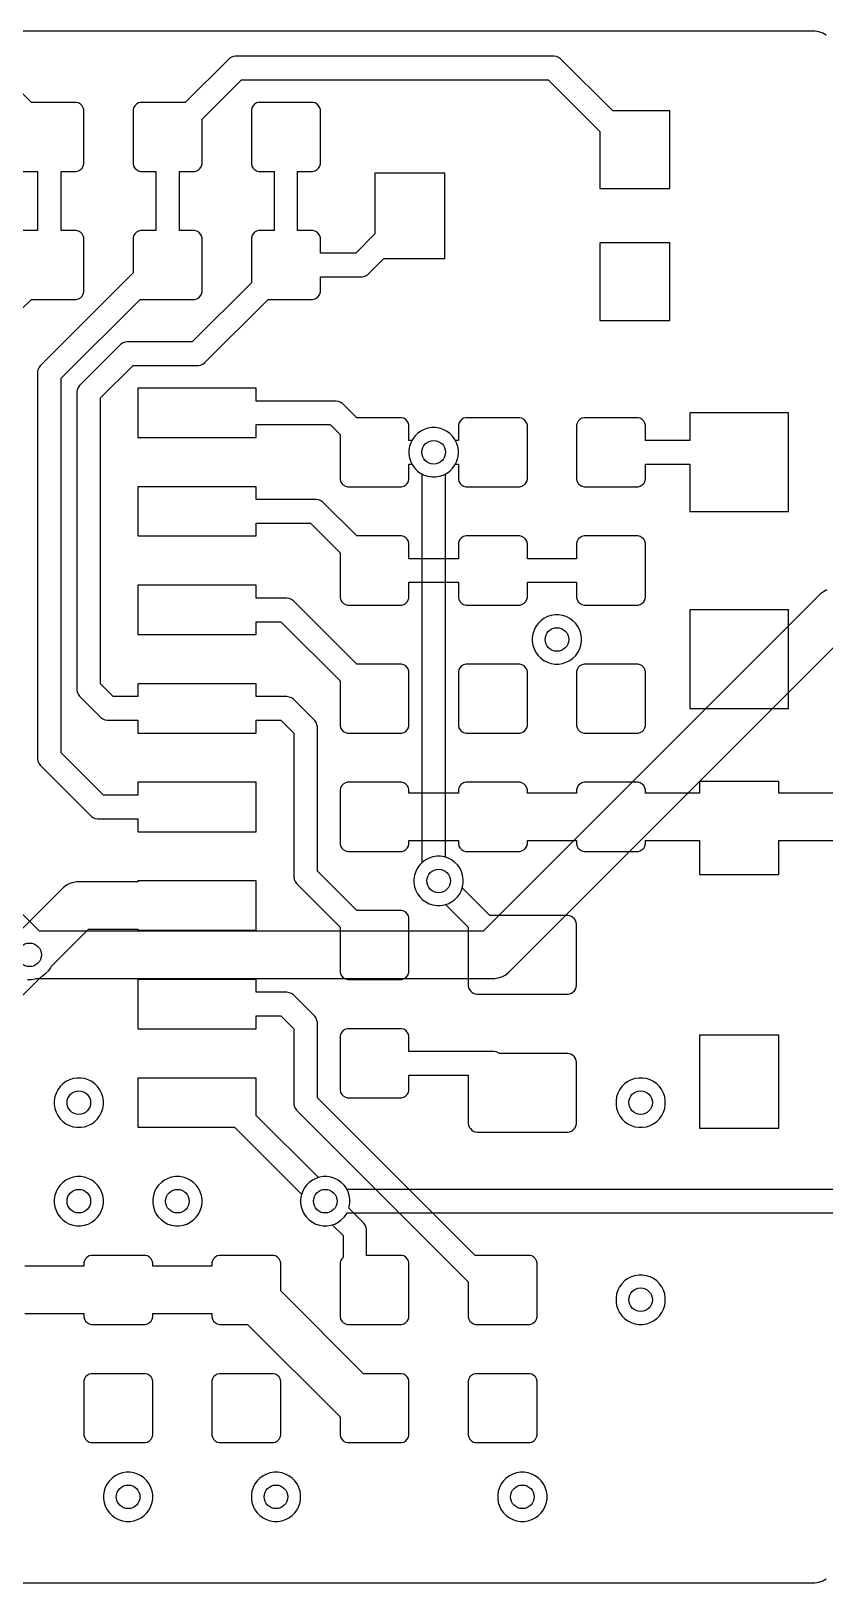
# Model space of a CAD drawing. Header units: millimetres. Extents: x -67 to 27, y -115 to 12.
# Drawn here: x -2.77 to 7.45, y -10 to 10 of the extents above; entities that cross this region are included whole.
import ezdxf

# ---------------------------------------------------------------- set-up
doc = ezdxf.new("R2010")
doc.units = ezdxf.units.MM

msp = doc.modelspace()

# ---------------------------------------------------------------- linework, layer by layer
at = {"layer": '16_copper'}
for points in [[(2.551, -1.262), (2.598, -1.247), (2.643, -1.224), (2.683, -1.195), (2.719, -1.159), (2.748, -1.119), (2.771, -1.074), (2.786, -1.027), (2.794, -0.977), (2.794, -0.928), (2.786, -0.878), (2.771, -0.831), (2.748, -0.786), (2.719, -0.746), (2.683, -0.71), (2.643, -0.681), (2.598, -0.658), (2.565, -0.648), (2.565, 4.293), (2.579, 4.3), (2.62, 4.33), (2.655, 4.365), (2.685, 4.406), (2.707, 4.45), (2.723, 4.498), (2.731, 4.547), (2.731, 4.597), (2.723, 4.646), (2.707, 4.694), (2.685, 4.738), (2.655, 4.779), (2.62, 4.814), (2.579, 4.844), (2.535, 4.866), (2.487, 4.882), (2.438, 4.889), (2.388, 4.889), (2.339, 4.882), (2.291, 4.866), (2.247, 4.844), (2.206, 4.814), (2.171, 4.779), (2.141, 4.738), (2.119, 4.694), (2.103, 4.646), (2.095, 4.597), (2.095, 4.547), (2.103, 4.498), (2.119, 4.45), (2.141, 4.406), (2.171, 4.365), (2.206, 4.33), (2.247, 4.3), (2.261, 4.293), (2.261, -0.719), (2.234, -0.746), (2.205, -0.786), (2.182, -0.831), (2.167, -0.878), (2.159, -0.928), (2.159, -0.977), (2.167, -1.027), (2.182, -1.074), (2.205, -1.119), (2.234, -1.159), (2.27, -1.195), (2.31, -1.224), (2.355, -1.247), (2.402, -1.262), (2.452, -1.27), (2.501, -1.27)], [(4.075, 1.849), (4.122, 1.865), (4.167, 1.887), (4.207, 1.917), (4.243, 1.952), (4.272, 1.993), (4.295, 2.037), (4.31, 2.085), (4.318, 2.134), (4.318, 2.184), (4.31, 2.233), (4.295, 2.281), (4.272, 2.325), (4.243, 2.366), (4.207, 2.401), (4.167, 2.431), (4.122, 2.453), (4.075, 2.469), (4.025, 2.477), (3.976, 2.477), (3.926, 2.469), (3.879, 2.453), (3.834, 2.431), (3.794, 2.401), (3.758, 2.366), (3.729, 2.325), (3.706, 2.281), (3.691, 2.233), (3.683, 2.184), (3.683, 2.134), (3.691, 2.085), (3.706, 2.037), (3.729, 1.993), (3.758, 1.952), (3.794, 1.917), (3.834, 1.887), (3.879, 1.865), (3.926, 1.849), (3.976, 1.842), (4.025, 1.842)], [(-2.085, -4.12), (-2.037, -4.104), (-1.993, -4.082), (-1.952, -4.052), (-1.917, -4.017), (-1.887, -3.976), (-1.865, -3.932), (-1.849, -3.884), (-1.842, -3.835), (-1.842, -3.785), (-1.849, -3.736), (-1.865, -3.688), (-1.887, -3.644), (-1.917, -3.603), (-1.952, -3.568), (-1.993, -3.538), (-2.037, -3.516), (-2.085, -3.5), (-2.134, -3.493), (-2.184, -3.493), (-2.233, -3.5), (-2.281, -3.516), (-2.325, -3.538), (-2.366, -3.568), (-2.401, -3.603), (-2.431, -3.644), (-2.453, -3.688), (-2.469, -3.736), (-2.477, -3.785), (-2.477, -3.835), (-2.469, -3.884), (-2.453, -3.932), (-2.431, -3.976), (-2.401, -4.017), (-2.366, -4.052), (-2.325, -4.082), (-2.281, -4.104), (-2.233, -4.12), (-2.184, -4.128), (-2.134, -4.128)], [(5.154, -4.12), (5.202, -4.104), (5.246, -4.082), (5.287, -4.052), (5.322, -4.017), (5.352, -3.976), (5.374, -3.932), (5.39, -3.884), (5.397, -3.835), (5.397, -3.785), (5.39, -3.736), (5.374, -3.688), (5.352, -3.644), (5.322, -3.603), (5.287, -3.568), (5.246, -3.538), (5.202, -3.516), (5.154, -3.5), (5.105, -3.493), (5.055, -3.493), (5.006, -3.5), (4.958, -3.516), (4.914, -3.538), (4.873, -3.568), (4.838, -3.603), (4.808, -3.644), (4.786, -3.688), (4.77, -3.736), (4.763, -3.785), (4.763, -3.835), (4.77, -3.884), (4.786, -3.932), (4.808, -3.976), (4.838, -4.017), (4.873, -4.052), (4.914, -4.082), (4.958, -4.104), (5.006, -4.12), (5.055, -4.128), (5.105, -4.128)], [(-2.085, -5.39), (-2.037, -5.374), (-1.993, -5.352), (-1.952, -5.322), (-1.917, -5.287), (-1.887, -5.246), (-1.865, -5.202), (-1.849, -5.154), (-1.842, -5.105), (-1.842, -5.055), (-1.849, -5.006), (-1.865, -4.958), (-1.887, -4.914), (-1.917, -4.873), (-1.952, -4.838), (-1.993, -4.808), (-2.037, -4.786), (-2.085, -4.77), (-2.134, -4.763), (-2.184, -4.763), (-2.233, -4.77), (-2.281, -4.786), (-2.325, -4.808), (-2.366, -4.838), (-2.401, -4.873), (-2.431, -4.914), (-2.453, -4.958), (-2.469, -5.006), (-2.477, -5.055), (-2.477, -5.105), (-2.469, -5.154), (-2.453, -5.202), (-2.431, -5.246), (-2.401, -5.287), (-2.366, -5.322), (-2.325, -5.352), (-2.281, -5.374), (-2.233, -5.39), (-2.184, -5.397), (-2.134, -5.397)], [(-0.815, -5.39), (-0.767, -5.374), (-0.723, -5.352), (-0.682, -5.322), (-0.647, -5.287), (-0.617, -5.246), (-0.595, -5.202), (-0.579, -5.154), (-0.572, -5.105), (-0.572, -5.055), (-0.579, -5.006), (-0.595, -4.958), (-0.617, -4.914), (-0.647, -4.873), (-0.682, -4.838), (-0.723, -4.808), (-0.767, -4.786), (-0.815, -4.77), (-0.864, -4.763), (-0.914, -4.763), (-0.963, -4.77), (-1.011, -4.786), (-1.055, -4.808), (-1.096, -4.838), (-1.131, -4.873), (-1.161, -4.914), (-1.183, -4.958), (-1.199, -5.006), (-1.207, -5.055), (-1.207, -5.105), (-1.199, -5.154), (-1.183, -5.202), (-1.161, -5.246), (-1.131, -5.287), (-1.096, -5.322), (-1.055, -5.352), (-1.011, -5.374), (-0.963, -5.39), (-0.914, -5.397), (-0.864, -5.397)], [(5.154, -6.66), (5.202, -6.644), (5.246, -6.622), (5.287, -6.592), (5.322, -6.557), (5.352, -6.516), (5.374, -6.472), (5.39, -6.424), (5.397, -6.375), (5.397, -6.325), (5.39, -6.276), (5.374, -6.228), (5.352, -6.184), (5.322, -6.143), (5.287, -6.108), (5.246, -6.078), (5.202, -6.056), (5.154, -6.04), (5.105, -6.033), (5.055, -6.033), (5.006, -6.04), (4.958, -6.056), (4.914, -6.078), (4.873, -6.108), (4.838, -6.143), (4.808, -6.184), (4.786, -6.228), (4.77, -6.276), (4.763, -6.325), (4.763, -6.375), (4.77, -6.424), (4.786, -6.472), (4.808, -6.516), (4.838, -6.557), (4.873, -6.592), (4.914, -6.622), (4.958, -6.644), (5.006, -6.66), (5.055, -6.668), (5.105, -6.668)], [(-1.45, -9.2), (-1.402, -9.184), (-1.358, -9.162), (-1.317, -9.132), (-1.282, -9.097), (-1.252, -9.056), (-1.23, -9.012), (-1.214, -8.964), (-1.207, -8.915), (-1.207, -8.865), (-1.214, -8.816), (-1.23, -8.768), (-1.252, -8.724), (-1.282, -8.683), (-1.317, -8.648), (-1.358, -8.618), (-1.402, -8.596), (-1.45, -8.58), (-1.499, -8.572), (-1.549, -8.572), (-1.598, -8.58), (-1.646, -8.596), (-1.69, -8.618), (-1.731, -8.648), (-1.766, -8.683), (-1.796, -8.724), (-1.818, -8.768), (-1.834, -8.816), (-1.842, -8.865), (-1.842, -8.915), (-1.834, -8.964), (-1.818, -9.012), (-1.796, -9.056), (-1.766, -9.097), (-1.731, -9.132), (-1.69, -9.162), (-1.646, -9.184), (-1.598, -9.2), (-1.549, -9.207), (-1.499, -9.207)], [(0.455, -9.2), (0.503, -9.184), (0.547, -9.162), (0.588, -9.132), (0.623, -9.097), (0.653, -9.056), (0.675, -9.012), (0.691, -8.964), (0.699, -8.915), (0.699, -8.865), (0.691, -8.816), (0.675, -8.768), (0.653, -8.724), (0.623, -8.683), (0.588, -8.648), (0.547, -8.618), (0.503, -8.596), (0.455, -8.58), (0.406, -8.572), (0.356, -8.572), (0.307, -8.58), (0.259, -8.596), (0.215, -8.618), (0.174, -8.648), (0.139, -8.683), (0.109, -8.724), (0.087, -8.768), (0.071, -8.816), (0.064, -8.865), (0.064, -8.915), (0.071, -8.964), (0.087, -9.012), (0.109, -9.056), (0.139, -9.097), (0.174, -9.132), (0.215, -9.162), (0.259, -9.184), (0.307, -9.2), (0.356, -9.207), (0.406, -9.207)], [(3.63, -9.2), (3.678, -9.184), (3.722, -9.162), (3.763, -9.132), (3.798, -9.097), (3.828, -9.056), (3.85, -9.012), (3.866, -8.964), (3.874, -8.915), (3.874, -8.865), (3.866, -8.816), (3.85, -8.768), (3.828, -8.724), (3.798, -8.683), (3.763, -8.648), (3.722, -8.618), (3.678, -8.596), (3.63, -8.58), (3.581, -8.572), (3.531, -8.572), (3.482, -8.58), (3.434, -8.596), (3.39, -8.618), (3.349, -8.648), (3.314, -8.683), (3.284, -8.724), (3.262, -8.768), (3.246, -8.816), (3.239, -8.865), (3.239, -8.915), (3.246, -8.964), (3.262, -9.012), (3.284, -9.056), (3.314, -9.097), (3.349, -9.132), (3.39, -9.162), (3.434, -9.184), (3.482, -9.2), (3.531, -9.207), (3.581, -9.207)]]:
    msp.add_lwpolyline(points, close=True, dxfattribs=at)
for points in [[(7.477, 2.797), (7.435, 2.775), (7.396, 2.747), (3.049, -1.6), (-2.668, -1.6), (-6.913, 2.645)], [(-2.819, -2.223), (-2.769, -2.223), (-2.72, -2.215), (-2.705, -2.21), (3.199, -2.21), (3.246, -2.202), (3.292, -2.187), (3.335, -2.166), (3.374, -2.137), (7.721, 2.21)], [(11.266, -4.928), (1.295, -4.928), (1.288, -4.914), (1.258, -4.873), (1.223, -4.838), (1.182, -4.808), (1.138, -4.786), (1.09, -4.77), (1.041, -4.763), (0.991, -4.763), (0.942, -4.77), (0.894, -4.786), (0.85, -4.808), (0.809, -4.838), (0.774, -4.873), (0.744, -4.914), (0.722, -4.958), (0.706, -5.006), (0.699, -5.055), (0.699, -5.105), (0.706, -5.154), (0.722, -5.202), (0.744, -5.246), (0.774, -5.287), (0.809, -5.322), (0.85, -5.352), (0.894, -5.374), (0.942, -5.39), (0.991, -5.397), (1.041, -5.397), (1.09, -5.39), (1.138, -5.374), (1.182, -5.352), (1.223, -5.322), (1.258, -5.287), (1.288, -5.246), (1.295, -5.232), (11.188, -5.232)]]:
    msp.add_lwpolyline(points, dxfattribs=at)
at = {"layer": '1_copper'}
for points in [[(-2.896, 6.414), (-2.769, 6.541), (-2.192, 6.541), (-2.164, 6.548), (-2.138, 6.563), (-2.118, 6.583), (-2.103, 6.609), (-2.095, 6.637), (-2.095, 7.333), (-2.103, 7.361), (-2.118, 7.387), (-2.138, 7.407), (-2.164, 7.422), (-2.192, 7.429), (-2.388, 7.429), (-2.388, 8.191), (-2.192, 8.191), (-2.164, 8.199), (-2.138, 8.214), (-2.118, 8.234), (-2.103, 8.26), (-2.095, 8.288), (-2.095, 8.984), (-2.103, 9.012), (-2.118, 9.038), (-2.138, 9.058), (-2.164, 9.073), (-2.192, 9.081), (-2.769, 9.081), (-3.332, 9.643)], [(-2.888, 8.191), (-2.692, 8.191), (-2.692, 7.429), (-2.888, 7.429)], [(10.191, 0.178), (6.86, 0.178), (6.86, 0.33), (5.84, 0.33), (5.84, 0.178), (5.144, 0.178), (5.144, 0.221), (5.136, 0.249), (5.121, 0.275), (5.101, 0.295), (5.075, 0.31), (5.047, 0.318), (4.351, 0.318), (4.323, 0.31), (4.297, 0.295), (4.277, 0.275), (4.262, 0.249), (4.255, 0.221), (4.255, 0.178), (3.62, 0.178), (3.62, 0.221), (3.612, 0.249), (3.597, 0.275), (3.577, 0.295), (3.551, 0.31), (3.523, 0.318), (2.827, 0.318), (2.799, 0.31), (2.773, 0.295), (2.753, 0.275), (2.738, 0.249), (2.731, 0.221), (2.731, 0.178), (2.095, 0.178), (2.095, 0.221), (2.088, 0.249), (2.073, 0.275), (2.053, 0.295), (2.027, 0.31), (1.999, 0.318), (1.303, 0.318), (1.275, 0.31), (1.249, 0.295), (1.229, 0.275), (1.214, 0.249), (1.207, 0.221), (1.207, -0.475), (1.214, -0.503), (1.229, -0.529), (1.249, -0.549), (1.275, -0.564), (1.303, -0.572), (1.999, -0.572), (2.027, -0.564), (2.053, -0.549), (2.073, -0.529), (2.088, -0.503), (2.095, -0.475), (2.095, -0.432), (2.731, -0.432), (2.731, -0.475), (2.738, -0.503), (2.753, -0.529), (2.773, -0.549), (2.799, -0.564), (2.827, -0.572), (3.523, -0.572), (3.551, -0.564), (3.577, -0.549), (3.597, -0.529), (3.612, -0.503), (3.62, -0.475), (3.62, -0.432), (4.255, -0.432), (4.255, -0.475), (4.262, -0.503), (4.277, -0.529), (4.297, -0.549), (4.323, -0.564), (4.351, -0.572), (5.047, -0.572), (5.075, -0.564), (5.101, -0.549), (5.121, -0.529), (5.136, -0.503), (5.144, -0.475), (5.144, -0.432), (5.84, -0.432), (5.84, -0.87), (6.86, -0.87), (6.86, -0.432), (10.329, -0.432)], [(-2.997, -2.539), (-2.642, -2.184), (-2.628, -2.177), (-2.587, -2.147), (-2.552, -2.112), (-2.522, -2.071), (-2.515, -2.057), (-2.033, -1.575), (-1.397, -1.575), (-1.397, -1.588), (0.127, -1.588), (0.127, -0.953), (-1.397, -0.953), (-1.397, -0.965), (-2.183, -0.965), (-2.23, -0.973), (-2.276, -0.988), (-2.319, -1.009), (-2.358, -1.038), (-2.946, -1.626)], [(-2.857, -6.528), (-2.095, -6.528), (-2.095, -6.571), (-2.088, -6.599), (-2.073, -6.625), (-2.053, -6.645), (-2.027, -6.66), (-1.999, -6.668), (-1.303, -6.668), (-1.275, -6.66), (-1.249, -6.645), (-1.229, -6.625), (-1.214, -6.599), (-1.207, -6.571), (-1.207, -6.528), (-0.445, -6.528), (-0.445, -6.571), (-0.437, -6.599), (-0.422, -6.625), (-0.402, -6.645), (-0.376, -6.66), (-0.348, -6.668), (0.013, -6.668), (1.207, -7.861), (1.207, -8.095), (1.214, -8.123), (1.229, -8.149), (1.249, -8.169), (1.275, -8.184), (1.303, -8.191), (1.999, -8.191), (2.027, -8.184), (2.053, -8.169), (2.073, -8.149), (2.088, -8.123), (2.095, -8.095), (2.095, -7.399), (2.088, -7.371), (2.073, -7.345), (2.053, -7.325), (2.027, -7.31), (1.999, -7.303), (1.511, -7.303), (0.445, -6.236), (0.445, -5.875), (0.437, -5.847), (0.422, -5.821), (0.402, -5.801), (0.376, -5.786), (0.348, -5.779), (-0.348, -5.779), (-0.376, -5.786), (-0.402, -5.801), (-0.422, -5.821), (-0.437, -5.847), (-0.445, -5.875), (-0.445, -5.918), (-1.207, -5.918), (-1.207, -5.875), (-1.214, -5.847), (-1.229, -5.821), (-1.249, -5.801), (-1.275, -5.786), (-1.303, -5.779), (-1.999, -5.779), (-2.027, -5.786), (-2.053, -5.801), (-2.073, -5.821), (-2.088, -5.847), (-2.095, -5.875), (-2.095, -5.918), (-2.857, -5.918)]]:
    msp.add_lwpolyline(points, dxfattribs=at)
for points in [[(4.023, 9.66), (3.995, 9.672), (3.966, 9.677), (-0.142, 9.677), (-0.171, 9.672), (-0.199, 9.66), (-0.224, 9.643), (-0.787, 9.081), (-1.364, 9.081), (-1.392, 9.073), (-1.418, 9.058), (-1.438, 9.038), (-1.453, 9.012), (-1.461, 8.984), (-1.461, 8.288), (-1.453, 8.26), (-1.438, 8.234), (-1.418, 8.214), (-1.392, 8.199), (-1.364, 8.191), (-1.168, 8.191), (-1.168, 7.429), (-1.364, 7.429), (-1.392, 7.422), (-1.418, 7.407), (-1.438, 7.387), (-1.453, 7.361), (-1.461, 7.333), (-1.461, 6.883), (-2.658, 5.685), (-2.675, 5.66), (-2.687, 5.632), (-2.692, 5.603), (-2.692, 0.62), (-2.687, 0.591), (-2.675, 0.563), (-2.658, 0.538), (-2.002, -0.118), (-1.977, -0.135), (-1.949, -0.147), (-1.92, -0.152), (-1.397, -0.152), (-1.397, -0.318), (0.127, -0.318), (0.127, 0.318), (-1.397, 0.318), (-1.397, 0.152), (-1.842, 0.152), (-2.388, 0.698), (-2.388, 5.525), (-1.37, 6.542), (-1.364, 6.541), (-0.668, 6.541), (-0.64, 6.548), (-0.614, 6.563), (-0.594, 6.583), (-0.579, 6.609), (-0.572, 6.637), (-0.572, 7.333), (-0.579, 7.361), (-0.594, 7.387), (-0.614, 7.407), (-0.64, 7.422), (-0.668, 7.429), (-0.864, 7.429), (-0.864, 8.191), (-0.668, 8.191), (-0.64, 8.199), (-0.614, 8.214), (-0.594, 8.234), (-0.579, 8.26), (-0.572, 8.288), (-0.572, 8.865), (-0.064, 9.373), (3.888, 9.373), (4.556, 8.704), (4.556, 7.97), (5.456, 7.97), (5.456, 8.97), (4.722, 8.97), (4.048, 9.643)], [(0.909, 1.06), (0.897, 1.088), (0.88, 1.113), (0.605, 1.388), (0.58, 1.405), (0.552, 1.417), (0.523, 1.422), (0.127, 1.422), (0.127, 1.588), (-1.397, 1.588), (-1.397, 1.422), (-1.715, 1.422), (-1.88, 1.587), (-1.88, 5.271), (-1.461, 5.69), (-0.62, 5.69), (-0.591, 5.695), (-0.563, 5.707), (-0.538, 5.724), (0.279, 6.541), (0.856, 6.541), (0.884, 6.548), (0.91, 6.563), (0.93, 6.583), (0.945, 6.609), (0.953, 6.637), (0.953, 6.833), (1.486, 6.833), (1.515, 6.838), (1.543, 6.85), (1.568, 6.867), (1.772, 7.07), (2.556, 7.07), (2.556, 8.17), (1.656, 8.17), (1.656, 7.386), (1.408, 7.137), (0.953, 7.137), (0.953, 7.333), (0.945, 7.361), (0.93, 7.387), (0.91, 7.407), (0.884, 7.422), (0.856, 7.429), (0.66, 7.429), (0.66, 8.191), (0.856, 8.191), (0.884, 8.199), (0.91, 8.214), (0.93, 8.234), (0.945, 8.26), (0.953, 8.288), (0.953, 8.984), (0.945, 9.012), (0.93, 9.038), (0.91, 9.058), (0.884, 9.073), (0.856, 9.081), (0.16, 9.081), (0.132, 9.073), (0.106, 9.058), (0.086, 9.038), (0.071, 9.012), (0.064, 8.984), (0.064, 8.288), (0.071, 8.26), (0.086, 8.234), (0.106, 8.214), (0.132, 8.199), (0.16, 8.191), (0.356, 8.191), (0.356, 7.429), (0.16, 7.429), (0.132, 7.422), (0.106, 7.407), (0.086, 7.387), (0.071, 7.361), (0.064, 7.333), (0.064, 6.756), (-0.698, 5.994), (-1.539, 5.994), (-1.568, 5.989), (-1.596, 5.977), (-1.621, 5.96), (-2.15, 5.431), (-2.167, 5.406), (-2.179, 5.378), (-2.184, 5.349), (-2.184, 1.509), (-2.179, 1.48), (-2.167, 1.452), (-2.15, 1.427), (-1.875, 1.152), (-1.85, 1.135), (-1.822, 1.123), (-1.793, 1.118), (-1.397, 1.118), (-1.397, 0.953), (0.127, 0.953), (0.127, 1.118), (0.445, 1.118), (0.61, 0.953), (0.61, -0.904), (0.615, -0.933), (0.627, -0.961), (0.644, -0.986), (1.207, -1.549), (1.207, -2.126), (1.214, -2.154), (1.229, -2.18), (1.249, -2.2), (1.275, -2.215), (1.303, -2.223), (1.999, -2.223), (2.027, -2.215), (2.053, -2.2), (2.073, -2.18), (2.088, -2.154), (2.095, -2.126), (2.095, -1.43), (2.088, -1.402), (2.073, -1.376), (2.053, -1.356), (2.027, -1.341), (1.999, -1.334), (1.422, -1.334), (0.914, -0.826), (0.914, 1.031)], [(5.456, 7.27), (4.556, 7.27), (4.556, 6.27), (5.456, 6.27)], [(1.215, 5.215), (1.187, 5.227), (1.158, 5.232), (0.127, 5.232), (0.127, 5.397), (-1.397, 5.397), (-1.397, 4.763), (0.127, 4.763), (0.127, 4.928), (1.08, 4.928), (1.207, 4.801), (1.207, 4.224), (1.214, 4.196), (1.229, 4.17), (1.249, 4.15), (1.275, 4.135), (1.303, 4.128), (1.999, 4.128), (2.027, 4.135), (2.053, 4.15), (2.073, 4.17), (2.088, 4.196), (2.095, 4.224), (2.095, 4.42), (2.134, 4.42), (2.141, 4.406), (2.171, 4.365), (2.206, 4.33), (2.247, 4.3), (2.291, 4.278), (2.339, 4.262), (2.388, 4.255), (2.438, 4.255), (2.487, 4.262), (2.535, 4.278), (2.579, 4.3), (2.62, 4.33), (2.655, 4.365), (2.685, 4.406), (2.692, 4.42), (2.731, 4.42), (2.731, 4.224), (2.738, 4.196), (2.753, 4.17), (2.773, 4.15), (2.799, 4.135), (2.827, 4.128), (3.523, 4.128), (3.551, 4.135), (3.577, 4.15), (3.597, 4.17), (3.612, 4.196), (3.62, 4.224), (3.62, 4.92), (3.612, 4.948), (3.597, 4.974), (3.577, 4.994), (3.551, 5.009), (3.523, 5.017), (2.827, 5.017), (2.799, 5.009), (2.773, 4.994), (2.753, 4.974), (2.738, 4.948), (2.731, 4.92), (2.731, 4.724), (2.692, 4.724), (2.685, 4.738), (2.655, 4.779), (2.62, 4.814), (2.579, 4.844), (2.535, 4.866), (2.487, 4.882), (2.438, 4.889), (2.388, 4.889), (2.339, 4.882), (2.291, 4.866), (2.247, 4.844), (2.206, 4.814), (2.171, 4.779), (2.141, 4.738), (2.134, 4.724), (2.095, 4.724), (2.095, 4.92), (2.088, 4.948), (2.073, 4.974), (2.053, 4.994), (2.027, 5.009), (1.999, 5.017), (1.422, 5.017), (1.24, 5.198)], [(6.985, 5.08), (5.715, 5.08), (5.715, 4.724), (5.144, 4.724), (5.144, 4.92), (5.136, 4.948), (5.121, 4.974), (5.101, 4.994), (5.075, 5.009), (5.047, 5.017), (4.351, 5.017), (4.323, 5.009), (4.297, 4.994), (4.277, 4.974), (4.262, 4.948), (4.255, 4.92), (4.255, 4.224), (4.262, 4.196), (4.277, 4.17), (4.297, 4.15), (4.323, 4.135), (4.351, 4.128), (5.047, 4.128), (5.075, 4.135), (5.101, 4.15), (5.121, 4.17), (5.136, 4.196), (5.144, 4.224), (5.144, 4.42), (5.715, 4.42), (5.715, 3.81), (6.985, 3.81)], [(0.961, 3.945), (0.933, 3.957), (0.904, 3.962), (0.127, 3.962), (0.127, 4.128), (-1.397, 4.128), (-1.397, 3.493), (0.127, 3.493), (0.127, 3.658), (0.826, 3.658), (1.207, 3.277), (1.207, 2.7), (1.214, 2.672), (1.229, 2.646), (1.249, 2.626), (1.275, 2.611), (1.303, 2.603), (1.999, 2.603), (2.027, 2.611), (2.053, 2.626), (2.073, 2.646), (2.088, 2.672), (2.095, 2.7), (2.095, 2.896), (2.731, 2.896), (2.731, 2.7), (2.738, 2.672), (2.753, 2.646), (2.773, 2.626), (2.799, 2.611), (2.827, 2.603), (3.523, 2.603), (3.551, 2.611), (3.577, 2.626), (3.597, 2.646), (3.612, 2.672), (3.62, 2.7), (3.62, 2.896), (4.255, 2.896), (4.255, 2.7), (4.262, 2.672), (4.277, 2.646), (4.297, 2.626), (4.323, 2.611), (4.351, 2.603), (5.047, 2.603), (5.075, 2.611), (5.101, 2.626), (5.121, 2.646), (5.136, 2.672), (5.144, 2.7), (5.144, 3.396), (5.136, 3.424), (5.121, 3.45), (5.101, 3.47), (5.075, 3.485), (5.047, 3.493), (4.351, 3.493), (4.323, 3.485), (4.297, 3.47), (4.277, 3.45), (4.262, 3.424), (4.255, 3.396), (4.255, 3.2), (3.62, 3.2), (3.62, 3.396), (3.612, 3.424), (3.597, 3.45), (3.577, 3.47), (3.551, 3.485), (3.523, 3.493), (2.827, 3.493), (2.799, 3.485), (2.773, 3.47), (2.753, 3.45), (2.738, 3.424), (2.731, 3.396), (2.731, 3.2), (2.095, 3.2), (2.095, 3.396), (2.088, 3.424), (2.073, 3.45), (2.053, 3.47), (2.027, 3.485), (1.999, 3.493), (1.422, 3.493), (0.986, 3.928)], [(0.58, 2.675), (0.552, 2.687), (0.523, 2.692), (0.127, 2.692), (0.127, 2.857), (-1.397, 2.857), (-1.397, 2.223), (0.127, 2.223), (0.127, 2.388), (0.445, 2.388), (1.207, 1.626), (1.207, 1.049), (1.214, 1.021), (1.229, 0.995), (1.249, 0.975), (1.275, 0.96), (1.303, 0.953), (1.999, 0.953), (2.027, 0.96), (2.053, 0.975), (2.073, 0.995), (2.088, 1.021), (2.095, 1.049), (2.095, 1.745), (2.088, 1.773), (2.073, 1.799), (2.053, 1.819), (2.027, 1.834), (1.999, 1.842), (1.422, 1.842), (0.605, 2.658)], [(4.075, 1.849), (4.122, 1.865), (4.167, 1.887), (4.207, 1.917), (4.243, 1.952), (4.272, 1.993), (4.295, 2.037), (4.31, 2.085), (4.318, 2.134), (4.318, 2.184), (4.31, 2.233), (4.295, 2.281), (4.272, 2.325), (4.243, 2.366), (4.207, 2.401), (4.167, 2.431), (4.122, 2.453), (4.075, 2.469), (4.025, 2.477), (3.976, 2.477), (3.926, 2.469), (3.879, 2.453), (3.834, 2.431), (3.794, 2.401), (3.758, 2.366), (3.729, 2.325), (3.706, 2.281), (3.691, 2.233), (3.683, 2.184), (3.683, 2.134), (3.691, 2.085), (3.706, 2.037), (3.729, 1.993), (3.758, 1.952), (3.794, 1.917), (3.834, 1.887), (3.879, 1.865), (3.926, 1.849), (3.976, 1.842), (4.025, 1.842)], [(6.985, 2.54), (5.715, 2.54), (5.715, 1.27), (6.985, 1.27)], [(3.551, 0.96), (3.577, 0.975), (3.597, 0.995), (3.612, 1.021), (3.62, 1.049), (3.62, 1.745), (3.612, 1.773), (3.597, 1.799), (3.577, 1.819), (3.551, 1.834), (3.523, 1.842), (2.827, 1.842), (2.799, 1.834), (2.773, 1.819), (2.753, 1.799), (2.738, 1.773), (2.731, 1.745), (2.731, 1.049), (2.738, 1.021), (2.753, 0.995), (2.773, 0.975), (2.799, 0.96), (2.827, 0.953), (3.523, 0.953)], [(5.075, 0.96), (5.101, 0.975), (5.121, 0.995), (5.136, 1.021), (5.144, 1.049), (5.144, 1.745), (5.136, 1.773), (5.121, 1.799), (5.101, 1.819), (5.075, 1.834), (5.047, 1.842), (4.351, 1.842), (4.323, 1.834), (4.297, 1.819), (4.277, 1.799), (4.262, 1.773), (4.255, 1.745), (4.255, 1.049), (4.262, 1.021), (4.277, 0.995), (4.297, 0.975), (4.323, 0.96), (4.351, 0.953), (5.047, 0.953)], [(4.165, -2.408), (4.188, -2.399), (4.208, -2.385), (4.226, -2.367), (4.24, -2.346), (4.25, -2.323), (4.255, -2.299), (4.255, -1.511), (4.25, -1.487), (4.24, -1.464), (4.226, -1.443), (4.208, -1.425), (4.188, -1.411), (4.165, -1.402), (4.14, -1.397), (3.137, -1.397), (2.781, -1.042), (2.786, -1.027), (2.794, -0.977), (2.794, -0.928), (2.786, -0.878), (2.771, -0.831), (2.748, -0.786), (2.719, -0.746), (2.683, -0.71), (2.643, -0.681), (2.598, -0.658), (2.551, -0.643), (2.501, -0.635), (2.452, -0.635), (2.402, -0.643), (2.355, -0.658), (2.31, -0.681), (2.27, -0.71), (2.234, -0.746), (2.205, -0.786), (2.182, -0.831), (2.167, -0.878), (2.159, -0.928), (2.159, -0.977), (2.167, -1.027), (2.182, -1.074), (2.205, -1.119), (2.234, -1.159), (2.27, -1.195), (2.31, -1.224), (2.355, -1.247), (2.402, -1.262), (2.452, -1.27), (2.501, -1.27), (2.551, -1.262), (2.566, -1.257), (2.857, -1.549), (2.857, -2.299), (2.862, -2.323), (2.872, -2.346), (2.886, -2.367), (2.904, -2.385), (2.924, -2.399), (2.947, -2.408), (2.972, -2.413), (4.14, -2.413)], [(0.909, -2.75), (0.897, -2.722), (0.88, -2.697), (0.605, -2.422), (0.58, -2.405), (0.552, -2.393), (0.523, -2.388), (0.127, -2.388), (0.127, -2.223), (-1.397, -2.223), (-1.397, -2.857), (0.127, -2.857), (0.127, -2.692), (0.445, -2.692), (0.61, -2.857), (0.61, -3.825), (0.615, -3.854), (0.627, -3.882), (0.644, -3.907), (2.857, -6.121), (2.857, -6.571), (2.865, -6.599), (2.88, -6.625), (2.9, -6.645), (2.926, -6.66), (2.954, -6.668), (3.65, -6.668), (3.678, -6.66), (3.704, -6.645), (3.724, -6.625), (3.739, -6.599), (3.747, -6.571), (3.747, -5.875), (3.739, -5.847), (3.724, -5.821), (3.704, -5.801), (3.678, -5.786), (3.65, -5.779), (2.954, -5.779), (2.948, -5.78), (0.914, -3.747), (0.914, -2.779)], [(2.095, -2.954), (2.088, -2.926), (2.073, -2.9), (2.053, -2.88), (2.027, -2.865), (1.999, -2.857), (1.303, -2.857), (1.275, -2.865), (1.249, -2.88), (1.229, -2.9), (1.214, -2.926), (1.207, -2.954), (1.207, -3.65), (1.214, -3.678), (1.229, -3.704), (1.249, -3.724), (1.275, -3.739), (1.303, -3.747), (1.999, -3.747), (2.027, -3.739), (2.053, -3.724), (2.073, -3.704), (2.088, -3.678), (2.095, -3.65), (2.095, -3.454), (2.857, -3.454), (2.857, -4.077), (2.862, -4.101), (2.872, -4.124), (2.886, -4.145), (2.904, -4.163), (2.924, -4.177), (2.947, -4.186), (2.972, -4.191), (4.14, -4.191), (4.165, -4.186), (4.188, -4.177), (4.208, -4.163), (4.226, -4.145), (4.24, -4.124), (4.25, -4.101), (4.255, -4.077), (4.255, -3.289), (4.25, -3.265), (4.24, -3.242), (4.226, -3.221), (4.208, -3.203), (4.188, -3.189), (4.165, -3.18), (4.14, -3.175), (3.259, -3.175), (3.247, -3.167), (3.219, -3.155), (3.19, -3.15), (2.095, -3.15)], [(6.86, -2.94), (5.84, -2.94), (5.84, -4.14), (6.86, -4.14)], [(-2.085, -4.12), (-2.037, -4.104), (-1.993, -4.082), (-1.952, -4.052), (-1.917, -4.017), (-1.887, -3.976), (-1.865, -3.932), (-1.849, -3.884), (-1.842, -3.835), (-1.842, -3.785), (-1.849, -3.736), (-1.865, -3.688), (-1.887, -3.644), (-1.917, -3.603), (-1.952, -3.568), (-1.993, -3.538), (-2.037, -3.516), (-2.085, -3.5), (-2.134, -3.493), (-2.184, -3.493), (-2.233, -3.5), (-2.281, -3.516), (-2.325, -3.538), (-2.366, -3.568), (-2.401, -3.603), (-2.431, -3.644), (-2.453, -3.688), (-2.469, -3.736), (-2.477, -3.785), (-2.477, -3.835), (-2.469, -3.884), (-2.453, -3.932), (-2.431, -3.976), (-2.401, -4.017), (-2.366, -4.052), (-2.325, -4.082), (-2.281, -4.104), (-2.233, -4.12), (-2.184, -4.128), (-2.134, -4.128)], [(1.544, -5.417), (1.532, -5.389), (1.515, -5.364), (1.321, -5.169), (1.326, -5.154), (1.334, -5.105), (1.334, -5.055), (1.326, -5.006), (1.31, -4.958), (1.288, -4.914), (1.258, -4.873), (1.223, -4.838), (1.182, -4.808), (1.138, -4.786), (1.09, -4.77), (1.041, -4.763), (0.991, -4.763), (0.942, -4.77), (0.927, -4.775), (0.127, -3.975), (0.127, -3.493), (-1.397, -3.493), (-1.397, -4.128), (-0.152, -4.128), (0.711, -4.991), (0.706, -5.006), (0.699, -5.055), (0.699, -5.105), (0.706, -5.154), (0.722, -5.202), (0.744, -5.246), (0.774, -5.287), (0.809, -5.322), (0.85, -5.352), (0.894, -5.374), (0.942, -5.39), (0.991, -5.397), (1.041, -5.397), (1.09, -5.39), (1.105, -5.385), (1.245, -5.524), (1.245, -5.805), (1.229, -5.821), (1.214, -5.847), (1.207, -5.875), (1.207, -6.571), (1.214, -6.599), (1.229, -6.625), (1.249, -6.645), (1.275, -6.66), (1.303, -6.668), (1.999, -6.668), (2.027, -6.66), (2.053, -6.645), (2.073, -6.625), (2.088, -6.599), (2.095, -6.571), (2.095, -5.875), (2.088, -5.847), (2.073, -5.821), (2.053, -5.801), (2.027, -5.786), (1.999, -5.779), (1.549, -5.779), (1.549, -5.446)], [(5.154, -4.12), (5.202, -4.104), (5.246, -4.082), (5.287, -4.052), (5.322, -4.017), (5.352, -3.976), (5.374, -3.932), (5.39, -3.884), (5.397, -3.835), (5.397, -3.785), (5.39, -3.736), (5.374, -3.688), (5.352, -3.644), (5.322, -3.603), (5.287, -3.568), (5.246, -3.538), (5.202, -3.516), (5.154, -3.5), (5.105, -3.493), (5.055, -3.493), (5.006, -3.5), (4.958, -3.516), (4.914, -3.538), (4.873, -3.568), (4.838, -3.603), (4.808, -3.644), (4.786, -3.688), (4.77, -3.736), (4.763, -3.785), (4.763, -3.835), (4.77, -3.884), (4.786, -3.932), (4.808, -3.976), (4.838, -4.017), (4.873, -4.052), (4.914, -4.082), (4.958, -4.104), (5.006, -4.12), (5.055, -4.128), (5.105, -4.128)], [(-2.085, -5.39), (-2.037, -5.374), (-1.993, -5.352), (-1.952, -5.322), (-1.917, -5.287), (-1.887, -5.246), (-1.865, -5.202), (-1.849, -5.154), (-1.842, -5.105), (-1.842, -5.055), (-1.849, -5.006), (-1.865, -4.958), (-1.887, -4.914), (-1.917, -4.873), (-1.952, -4.838), (-1.993, -4.808), (-2.037, -4.786), (-2.085, -4.77), (-2.134, -4.763), (-2.184, -4.763), (-2.233, -4.77), (-2.281, -4.786), (-2.325, -4.808), (-2.366, -4.838), (-2.401, -4.873), (-2.431, -4.914), (-2.453, -4.958), (-2.469, -5.006), (-2.477, -5.055), (-2.477, -5.105), (-2.469, -5.154), (-2.453, -5.202), (-2.431, -5.246), (-2.401, -5.287), (-2.366, -5.322), (-2.325, -5.352), (-2.281, -5.374), (-2.233, -5.39), (-2.184, -5.397), (-2.134, -5.397)], [(-0.815, -5.39), (-0.767, -5.374), (-0.723, -5.352), (-0.682, -5.322), (-0.647, -5.287), (-0.617, -5.246), (-0.595, -5.202), (-0.579, -5.154), (-0.572, -5.105), (-0.572, -5.055), (-0.579, -5.006), (-0.595, -4.958), (-0.617, -4.914), (-0.647, -4.873), (-0.682, -4.838), (-0.723, -4.808), (-0.767, -4.786), (-0.815, -4.77), (-0.864, -4.763), (-0.914, -4.763), (-0.963, -4.77), (-1.011, -4.786), (-1.055, -4.808), (-1.096, -4.838), (-1.131, -4.873), (-1.161, -4.914), (-1.183, -4.958), (-1.199, -5.006), (-1.207, -5.055), (-1.207, -5.105), (-1.199, -5.154), (-1.183, -5.202), (-1.161, -5.246), (-1.131, -5.287), (-1.096, -5.322), (-1.055, -5.352), (-1.011, -5.374), (-0.963, -5.39), (-0.914, -5.397), (-0.864, -5.397)], [(5.154, -6.66), (5.202, -6.644), (5.246, -6.622), (5.287, -6.592), (5.322, -6.557), (5.352, -6.516), (5.374, -6.472), (5.39, -6.424), (5.397, -6.375), (5.397, -6.325), (5.39, -6.276), (5.374, -6.228), (5.352, -6.184), (5.322, -6.143), (5.287, -6.108), (5.246, -6.078), (5.202, -6.056), (5.154, -6.04), (5.105, -6.033), (5.055, -6.033), (5.006, -6.04), (4.958, -6.056), (4.914, -6.078), (4.873, -6.108), (4.838, -6.143), (4.808, -6.184), (4.786, -6.228), (4.77, -6.276), (4.763, -6.325), (4.763, -6.375), (4.77, -6.424), (4.786, -6.472), (4.808, -6.516), (4.838, -6.557), (4.873, -6.592), (4.914, -6.622), (4.958, -6.644), (5.006, -6.66), (5.055, -6.668), (5.105, -6.668)], [(-1.275, -8.184), (-1.249, -8.169), (-1.229, -8.149), (-1.214, -8.123), (-1.207, -8.095), (-1.207, -7.399), (-1.214, -7.371), (-1.229, -7.345), (-1.249, -7.325), (-1.275, -7.31), (-1.303, -7.303), (-1.999, -7.303), (-2.027, -7.31), (-2.053, -7.325), (-2.073, -7.345), (-2.088, -7.371), (-2.095, -7.399), (-2.095, -8.095), (-2.088, -8.123), (-2.073, -8.149), (-2.053, -8.169), (-2.027, -8.184), (-1.999, -8.191), (-1.303, -8.191)], [(0.376, -8.184), (0.402, -8.169), (0.422, -8.149), (0.437, -8.123), (0.445, -8.095), (0.445, -7.399), (0.437, -7.371), (0.422, -7.345), (0.402, -7.325), (0.376, -7.31), (0.348, -7.303), (-0.348, -7.303), (-0.376, -7.31), (-0.402, -7.325), (-0.422, -7.345), (-0.437, -7.371), (-0.445, -7.399), (-0.445, -8.095), (-0.437, -8.123), (-0.422, -8.149), (-0.402, -8.169), (-0.376, -8.184), (-0.348, -8.191), (0.348, -8.191)], [(3.678, -8.184), (3.704, -8.169), (3.724, -8.149), (3.739, -8.123), (3.747, -8.095), (3.747, -7.399), (3.739, -7.371), (3.724, -7.345), (3.704, -7.325), (3.678, -7.31), (3.65, -7.303), (2.954, -7.303), (2.926, -7.31), (2.9, -7.325), (2.88, -7.345), (2.865, -7.371), (2.857, -7.399), (2.857, -8.095), (2.865, -8.123), (2.88, -8.149), (2.9, -8.169), (2.926, -8.184), (2.954, -8.191), (3.65, -8.191)], [(-1.45, -9.2), (-1.402, -9.184), (-1.358, -9.162), (-1.317, -9.132), (-1.282, -9.097), (-1.252, -9.056), (-1.23, -9.012), (-1.214, -8.964), (-1.207, -8.915), (-1.207, -8.865), (-1.214, -8.816), (-1.23, -8.768), (-1.252, -8.724), (-1.282, -8.683), (-1.317, -8.648), (-1.358, -8.618), (-1.402, -8.596), (-1.45, -8.58), (-1.499, -8.572), (-1.549, -8.572), (-1.598, -8.58), (-1.646, -8.596), (-1.69, -8.618), (-1.731, -8.648), (-1.766, -8.683), (-1.796, -8.724), (-1.818, -8.768), (-1.834, -8.816), (-1.842, -8.865), (-1.842, -8.915), (-1.834, -8.964), (-1.818, -9.012), (-1.796, -9.056), (-1.766, -9.097), (-1.731, -9.132), (-1.69, -9.162), (-1.646, -9.184), (-1.598, -9.2), (-1.549, -9.207), (-1.499, -9.207)], [(0.455, -9.2), (0.503, -9.184), (0.547, -9.162), (0.588, -9.132), (0.623, -9.097), (0.653, -9.056), (0.675, -9.012), (0.691, -8.964), (0.699, -8.915), (0.699, -8.865), (0.691, -8.816), (0.675, -8.768), (0.653, -8.724), (0.623, -8.683), (0.588, -8.648), (0.547, -8.618), (0.503, -8.596), (0.455, -8.58), (0.406, -8.572), (0.356, -8.572), (0.307, -8.58), (0.259, -8.596), (0.215, -8.618), (0.174, -8.648), (0.139, -8.683), (0.109, -8.724), (0.087, -8.768), (0.071, -8.816), (0.064, -8.865), (0.064, -8.915), (0.071, -8.964), (0.087, -9.012), (0.109, -9.056), (0.139, -9.097), (0.174, -9.132), (0.215, -9.162), (0.259, -9.184), (0.307, -9.2), (0.356, -9.207), (0.406, -9.207)], [(3.63, -9.2), (3.678, -9.184), (3.722, -9.162), (3.763, -9.132), (3.798, -9.097), (3.828, -9.056), (3.85, -9.012), (3.866, -8.964), (3.874, -8.915), (3.874, -8.865), (3.866, -8.816), (3.85, -8.768), (3.828, -8.724), (3.798, -8.683), (3.763, -8.648), (3.722, -8.618), (3.678, -8.596), (3.63, -8.58), (3.581, -8.572), (3.531, -8.572), (3.482, -8.58), (3.434, -8.596), (3.39, -8.618), (3.349, -8.648), (3.314, -8.683), (3.284, -8.724), (3.262, -8.768), (3.246, -8.816), (3.239, -8.865), (3.239, -8.915), (3.246, -8.964), (3.262, -9.012), (3.284, -9.056), (3.314, -9.097), (3.349, -9.132), (3.39, -9.162), (3.434, -9.184), (3.482, -9.2), (3.531, -9.207), (3.581, -9.207)]]:
    msp.add_lwpolyline(points, close=True, dxfattribs=at)
at = {"layer": 'drills_via_1_16'}
for centre in [(2.413, 4.572), (4.001, 2.159), (2.477, -0.953), (-2.794, -1.905), (-2.159, -3.81), (5.08, -3.81), (-2.159, -5.08), (-0.889, -5.08), (1.016, -5.08), (5.08, -6.35), (-1.524, -8.89), (0.381, -8.89), (3.556, -8.89)]:
    msp.add_circle(centre, 0.152, dxfattribs=at)
at = {"layer": 'outline'}
for points in [[(7.472, 9.946), (7.45, 9.96), (7.427, 9.972), (7.403, 9.982), (7.378, 9.99), (7.352, 9.995), (7.326, 9.999), (7.3, 10), (-7.8, 10)], [(-7.9, -10), (7.3, -10), (7.326, -9.999), (7.352, -9.995), (7.378, -9.99), (7.403, -9.982), (7.427, -9.972), (7.45, -9.96), (7.472, -9.946)]]:
    msp.add_lwpolyline(points, dxfattribs=at)

doc.saveas('drawing.dxf')
